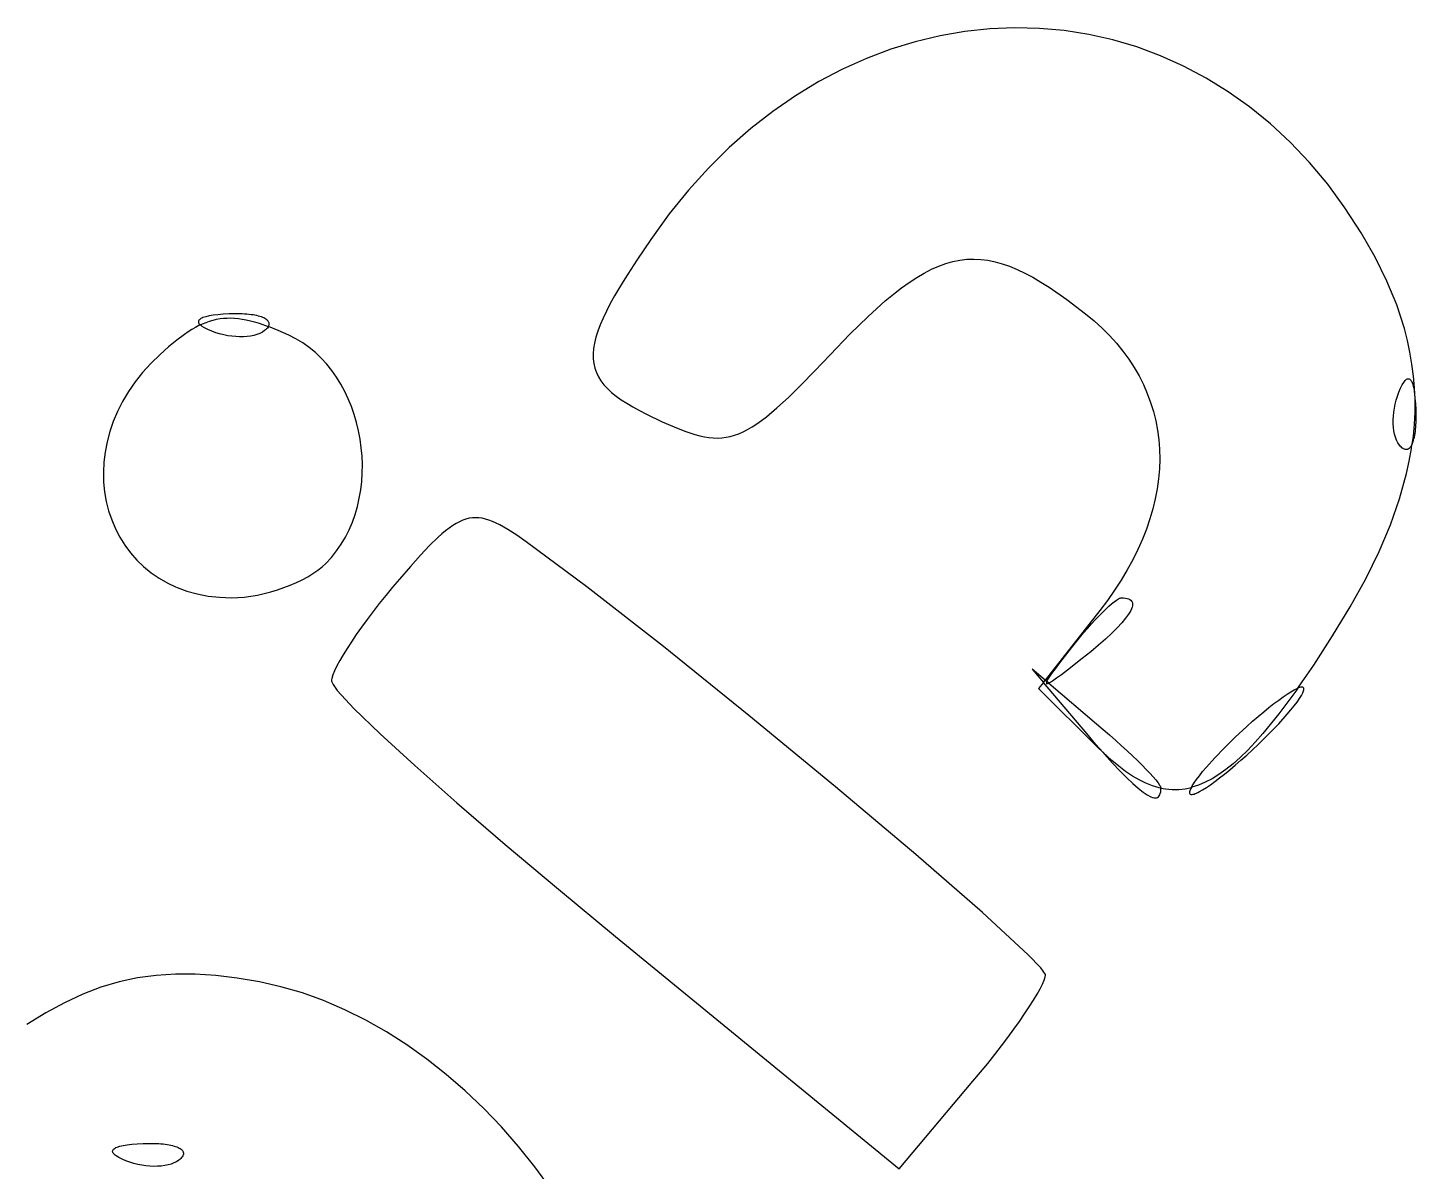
# Model space of a CAD drawing. Extents: x 70.3 to 133.4, y -81.7 to -32.
# Drawn here: x 75.2789 to 75.6643, y -68.0789 to -67.7616 of the extents above; entities that cross this region are included whole.
import ezdxf

# ---------------------------------------------------------------- set-up
doc = ezdxf.new("R2010")
doc.units = 0
doc.layers.add('BLACK', color=7, linetype='CONTINUOUS')

msp = doc.modelspace()

# ---------------------------------------------------------------- linework, layer by layer
at = {"layer": 'BLACK', "linetype": 'CONTINUOUS'}
for p, q in [((75.545906, -67.761882), (75.538993, -67.762623)), ((75.552817, -67.761592), (75.545906, -67.761882)), ((75.559709, -67.761754), (75.552817, -67.761592)), ((75.566565, -67.762367), (75.559709, -67.761754)), ((75.525233, -67.765459), (75.518421, -67.767554)), ((75.532097, -67.763816), (75.525233, -67.765459)), ((75.538993, -67.762623), (75.532097, -67.763816)), ((75.573368, -67.763432), (75.566565, -67.762367)), ((75.5801, -67.76495), (75.573368, -67.763432)), ((75.586743, -67.766919), (75.5801, -67.76495)), ((75.518421, -67.767554), (75.511676, -67.770099)), ((75.59328, -67.769341), (75.586743, -67.766919)), ((75.599695, -67.772215), (75.59328, -67.769341)), ((75.505018, -67.773095), (75.498462, -67.776541)), ((75.511676, -67.770099), (75.505018, -67.773095)), ((75.605969, -67.775542), (75.599695, -67.772215)), ((75.498462, -67.776541), (75.492026, -67.780437)), ((75.612085, -67.779322), (75.605969, -67.775542)), ((75.492026, -67.780437), (75.485728, -67.784784)), ((75.618026, -67.783555), (75.612085, -67.779322)), ((75.485728, -67.784784), (75.479585, -67.78958)), ((75.623774, -67.788241), (75.618026, -67.783555)), ((75.629312, -67.79338), (75.623774, -67.788241)), ((75.479585, -67.78958), (75.473614, -67.794826)), ((75.473614, -67.794826), (75.467833, -67.800522)), ((75.634622, -67.798973), (75.629312, -67.79338)), ((75.467833, -67.800522), (75.46226, -67.806667)), ((75.639688, -67.805019), (75.634622, -67.798973)), ((75.46226, -67.806667), (75.456911, -67.813262)), ((75.644492, -67.811519), (75.639688, -67.805019)), ((75.649016, -67.818473), (75.644492, -67.811519)), ((75.456911, -67.813262), (75.451804, -67.820305)), ((75.652861, -67.825203), (75.649016, -67.818473)), ((75.451804, -67.820305), (75.447937, -67.826048)), ((75.447937, -67.826048), (75.4446, -67.831248)), ((75.531737, -67.827726), (75.533707, -67.82701)), ((75.533707, -67.82701), (75.535658, -67.826457)), ((75.535658, -67.826457), (75.537599, -67.826066)), ((75.537599, -67.826066), (75.539536, -67.825835)), ((75.539536, -67.825835), (75.541474, -67.825764)), ((75.541474, -67.825764), (75.543421, -67.825852)), ((75.543421, -67.825852), (75.545384, -67.826097)), ((75.545384, -67.826097), (75.547368, -67.826499)), ((75.547368, -67.826499), (75.54938, -67.827056)), ((75.54938, -67.827056), (75.551427, -67.827768)), ((75.656134, -67.83186), (75.652861, -67.825203)), ((75.4446, -67.831248), (75.44313, -67.833658)), ((75.523554, -67.83224), (75.525659, -67.830862)), ((75.525659, -67.830862), (75.52772, -67.829651)), ((75.52772, -67.829651), (75.529744, -67.828606)), ((75.529744, -67.828606), (75.531737, -67.827726)), ((75.551427, -67.827768), (75.553516, -67.828633)), ((75.553516, -67.828633), (75.555652, -67.82965)), ((75.555652, -67.82965), (75.557692, -67.830739)), ((75.557692, -67.830739), (75.557843, -67.830819)), ((75.557843, -67.830819), (75.560095, -67.832138)), ((75.44313, -67.833658), (75.441795, -67.835947)), ((75.519188, -67.835501), (75.521399, -67.833786)), ((75.521399, -67.833786), (75.523554, -67.83224)), ((75.560095, -67.832138), (75.562414, -67.833606)), ((75.562414, -67.833606), (75.567281, -67.836986)), ((75.658834, -67.838468), (75.656134, -67.83186)), ((75.440592, -67.838123), (75.439524, -67.840189)), ((75.441795, -67.835947), (75.440592, -67.838123)), ((75.512147, -67.841672), (75.516913, -67.837386)), ((75.516913, -67.837386), (75.519188, -67.835501)), ((75.567281, -67.836986), (75.572497, -67.84095)), ((75.66096, -67.84505), (75.658834, -67.838468)), ((75.326319, -67.842916), (75.326277, -67.843088)), ((75.326407, -67.84275), (75.326319, -67.842916)), ((75.326541, -67.842591), (75.326407, -67.84275)), ((75.32672, -67.842437), (75.326541, -67.842591)), ((75.326945, -67.842291), (75.32672, -67.842437)), ((75.327215, -67.84215), (75.326945, -67.842291)), ((75.32753, -67.842017), (75.327215, -67.84215)), ((75.328295, -67.841771), (75.32753, -67.842017)), ((75.32924, -67.841554), (75.328295, -67.841771)), ((75.328392, -67.843358), (75.329361, -67.843009)), ((75.330361, -67.841367), (75.32924, -67.841554)), ((75.329361, -67.843009), (75.33033, -67.842718)), ((75.33033, -67.842718), (75.331302, -67.842485)), ((75.33166, -67.841212), (75.330361, -67.841367)), ((75.331302, -67.842485), (75.33228, -67.842309)), ((75.333133, -67.841089), (75.33166, -67.841212)), ((75.33228, -67.842309), (75.333268, -67.842189)), ((75.33478, -67.841), (75.333133, -67.841089)), ((75.333268, -67.842189), (75.334268, -67.842126)), ((75.334268, -67.842126), (75.335284, -67.842119)), ((75.335554, -67.840975), (75.33478, -67.841001)), ((75.33478, -67.841001), (75.33478, -67.841)), ((75.335284, -67.842119), (75.336319, -67.842166)), ((75.336305, -67.840962), (75.335554, -67.840975)), ((75.337034, -67.840961), (75.336305, -67.840962)), ((75.336319, -67.842166), (75.337376, -67.842269)), ((75.337739, -67.840973), (75.337034, -67.840961)), ((75.337376, -67.842269), (75.338458, -67.842426)), ((75.338419, -67.840996), (75.337739, -67.840973)), ((75.339075, -67.841032), (75.338419, -67.840996)), ((75.338458, -67.842426), (75.339569, -67.842637)), ((75.339705, -67.841078), (75.339075, -67.841032)), ((75.339569, -67.842637), (75.34071, -67.842901)), ((75.340309, -67.841136), (75.339705, -67.841078)), ((75.340886, -67.841205), (75.340309, -67.841136)), ((75.34071, -67.842901), (75.341887, -67.843219)), ((75.341436, -67.841284), (75.340886, -67.841205)), ((75.341957, -67.841373), (75.341436, -67.841284)), ((75.342449, -67.841473), (75.341957, -67.841373)), ((75.342912, -67.841583), (75.342449, -67.841473)), ((75.343344, -67.841702), (75.342912, -67.841583)), ((75.343746, -67.84183), (75.343344, -67.841702)), ((75.344116, -67.841967), (75.343746, -67.84183)), ((75.344454, -67.842113), (75.344116, -67.841967)), ((75.344759, -67.842268), (75.344454, -67.842113)), ((75.34503, -67.84243), (75.344759, -67.842268)), ((75.345267, -67.842601), (75.34503, -67.84243)), ((75.34547, -67.842779), (75.345267, -67.842601)), ((75.345636, -67.842965), (75.34547, -67.842779)), ((75.345766, -67.843158), (75.345636, -67.842965)), ((75.438591, -67.842151), (75.437792, -67.844015)), ((75.439524, -67.840189), (75.438591, -67.842151)), ((75.507049, -67.846651), (75.512147, -67.841672)), ((75.572497, -67.84095), (75.574855, -67.842895)), ((75.574855, -67.842895), (75.57707, -67.844906)), ((75.322405, -67.846699), (75.320268, -67.848299)), ((75.323439, -67.845992), (75.322405, -67.846699)), ((75.324455, -67.845345), (75.323439, -67.845992)), ((75.325454, -67.844759), (75.324455, -67.845345)), ((75.326442, -67.844232), (75.325454, -67.844759)), ((75.326277, -67.843088), (75.326281, -67.843266)), ((75.326281, -67.843266), (75.326332, -67.843449)), ((75.326332, -67.843449), (75.326429, -67.843638)), ((75.326429, -67.843638), (75.326572, -67.843832)), ((75.326798, -67.844062), (75.326442, -67.844232)), ((75.326572, -67.843832), (75.326763, -67.844031)), ((75.326763, -67.844031), (75.326798, -67.844062)), ((75.326798, -67.844062), (75.32742, -67.843766)), ((75.327, -67.844236), (75.326798, -67.844062)), ((75.327284, -67.844445), (75.327, -67.844236)), ((75.327994, -67.844878), (75.327284, -67.844445)), ((75.32742, -67.843766), (75.328392, -67.843358)), ((75.328894, -67.845329), (75.327994, -67.844878)), ((75.329985, -67.845796), (75.328894, -67.845329)), ((75.331071, -67.846196), (75.329985, -67.845796)), ((75.332175, -67.846536), (75.331071, -67.846196)), ((75.33329, -67.846816), (75.332175, -67.846536)), ((75.334408, -67.847037), (75.33329, -67.846816)), ((75.342514, -67.846703), (75.341655, -67.846946)), ((75.341887, -67.843219), (75.3431, -67.843588)), ((75.343306, -67.846404), (75.342514, -67.846703)), ((75.3431, -67.843588), (75.345654, -67.844483)), ((75.344022, -67.846048), (75.343306, -67.846404)), ((75.344656, -67.845637), (75.344022, -67.846048)), ((75.344939, -67.84541), (75.344656, -67.845637)), ((75.345199, -67.84517), (75.344939, -67.84541)), ((75.345424, -67.844925), (75.345199, -67.84517)), ((75.345608, -67.844685), (75.345424, -67.844925)), ((75.345715, -67.844508), (75.345608, -67.844685)), ((75.345654, -67.844483), (75.345715, -67.844508)), ((75.345715, -67.844508), (75.34575, -67.844449)), ((75.348395, -67.845582), (75.345715, -67.844508)), ((75.34575, -67.844449), (75.345851, -67.844219)), ((75.34586, -67.843357), (75.345766, -67.843158)), ((75.345851, -67.844219), (75.345912, -67.843995)), ((75.345893, -67.84346), (75.34586, -67.843357)), ((75.345916, -67.843564), (75.345893, -67.84346)), ((75.345912, -67.843995), (75.345928, -67.843885)), ((75.345929, -67.843669), (75.345916, -67.843564)), ((75.345928, -67.843885), (75.345933, -67.843776)), ((75.345933, -67.843776), (75.345929, -67.843669)), ((75.351349, -67.846882), (75.348395, -67.845582)), ((75.353344, -67.847888), (75.351349, -67.846882)), ((75.437128, -67.845786), (75.4366, -67.847469)), ((75.437792, -67.844015), (75.437128, -67.845786)), ((75.501567, -67.852331), (75.507049, -67.846651)), ((75.57707, -67.844906), (75.579142, -67.846981)), ((75.661807, -67.848338), (75.66096, -67.84505)), ((75.318018, -67.850148), (75.315631, -67.852251)), ((75.320268, -67.848299), (75.318018, -67.850148)), ((75.335521, -67.847198), (75.334408, -67.847037)), ((75.336621, -67.847301), (75.335521, -67.847198)), ((75.3377, -67.847346), (75.336621, -67.847301)), ((75.338751, -67.847332), (75.3377, -67.847346)), ((75.339766, -67.847261), (75.338751, -67.847332)), ((75.340736, -67.847132), (75.339766, -67.847261)), ((75.341655, -67.846946), (75.340736, -67.847132)), ((75.355245, -67.849038), (75.353344, -67.847888)), ((75.35705, -67.850326), (75.355245, -67.849038)), ((75.358757, -67.851742), (75.35705, -67.850326)), ((75.435951, -67.850593), (75.435831, -67.852044)), ((75.436207, -67.849069), (75.435951, -67.850593)), ((75.4366, -67.847469), (75.436207, -67.849069)), ((75.579142, -67.846981), (75.581071, -67.849116)), ((75.581071, -67.849116), (75.582856, -67.85131)), ((75.66251, -67.851629), (75.661807, -67.848338)), ((75.315631, -67.852251), (75.313083, -67.854709)), ((75.360366, -67.853278), (75.358757, -67.851742)), ((75.361875, -67.854926), (75.360366, -67.853278)), ((75.435831, -67.852044), (75.435848, -67.853429)), ((75.435848, -67.853429), (75.436001, -67.854753)), ((75.497323, -67.856793), (75.501567, -67.852331)), ((75.582856, -67.85131), (75.584498, -67.85356)), ((75.584498, -67.85356), (75.585997, -67.855863)), ((75.663068, -67.854924), (75.66251, -67.851629)), ((75.31077, -67.857251), (75.30869, -67.859865)), ((75.313083, -67.854709), (75.31077, -67.857251)), ((75.363282, -67.856678), (75.361875, -67.854926)), ((75.364587, -67.858526), (75.363282, -67.856678)), ((75.436001, -67.854753), (75.436293, -67.856021)), ((75.436293, -67.856021), (75.436722, -67.857239)), ((75.436722, -67.857239), (75.437289, -67.858411)), ((75.437289, -67.858411), (75.437994, -67.859544)), ((75.493486, -67.860723), (75.497323, -67.856793)), ((75.585997, -67.855863), (75.587352, -67.858216)), ((75.587352, -67.858216), (75.588563, -67.860618)), ((75.663482, -67.858227), (75.663068, -67.854924)), ((75.66375, -67.86154), (75.663482, -67.858227)), ((75.30869, -67.859865), (75.306839, -67.862542)), ((75.365788, -67.860461), (75.364587, -67.858526)), ((75.366883, -67.862476), (75.365788, -67.860461)), ((75.437994, -67.859544), (75.438839, -67.860642)), ((75.438839, -67.860642), (75.439822, -67.861711)), ((75.439822, -67.861711), (75.440945, -67.862756)), ((75.490007, -67.864141), (75.493486, -67.860723)), ((75.588563, -67.860618), (75.58963, -67.863066)), ((75.659425, -67.862698), (75.659893, -67.861607)), ((75.659893, -67.861607), (75.660343, -67.860707)), ((75.660343, -67.860707), (75.660776, -67.859997)), ((75.660776, -67.859997), (75.660986, -67.859713)), ((75.660986, -67.859713), (75.66119, -67.859476)), ((75.66119, -67.859476), (75.66139, -67.859285)), ((75.66139, -67.859285), (75.661584, -67.859142)), ((75.661584, -67.859142), (75.661773, -67.859045)), ((75.661773, -67.859045), (75.661956, -67.858994)), ((75.661956, -67.858994), (75.662134, -67.85899)), ((75.662134, -67.85899), (75.662305, -67.859032)), ((75.662305, -67.859032), (75.662471, -67.85912)), ((75.662471, -67.85912), (75.662631, -67.859254)), ((75.662631, -67.859254), (75.662784, -67.859433)), ((75.662784, -67.859433), (75.662931, -67.859658)), ((75.662931, -67.859658), (75.663071, -67.859928)), ((75.663071, -67.859928), (75.663205, -67.860243)), ((75.663205, -67.860243), (75.663451, -67.861008)), ((75.663451, -67.861008), (75.663668, -67.861953)), ((75.663668, -67.861953), (75.663794, -67.862711)), ((75.663794, -67.862711), (75.66375, -67.86154)), ((75.305214, -67.86527), (75.303812, -67.868039)), ((75.306839, -67.862542), (75.305214, -67.86527)), ((75.367872, -67.864561), (75.366883, -67.862476)), ((75.368753, -67.86671), (75.367872, -67.864561)), ((75.440945, -67.862756), (75.442208, -67.863783)), ((75.442208, -67.863783), (75.443611, -67.864797)), ((75.443611, -67.864797), (75.445154, -67.865802)), ((75.445154, -67.865802), (75.446838, -67.866806)), ((75.486837, -67.867066), (75.490007, -67.864141)), ((75.58963, -67.863066), (75.590552, -67.865556)), ((75.590552, -67.865556), (75.591331, -67.868088)), ((75.658186, -67.867121), (75.658406, -67.866004)), ((75.658406, -67.866004), (75.658686, -67.864889)), ((75.658686, -67.864889), (75.659026, -67.863784)), ((75.659026, -67.863784), (75.659426, -67.862698)), ((75.659426, -67.862698), (75.659425, -67.862698)), ((75.663794, -67.862711), (75.663874, -67.864867)), ((75.663854, -67.863075), (75.663794, -67.862711)), ((75.663874, -67.864867), (75.663852, -67.868211)), ((75.66401, -67.864373), (75.663854, -67.863075)), ((75.664132, -67.865846), (75.66401, -67.864373)), ((75.664221, -67.867494), (75.664132, -67.865846)), ((75.303812, -67.868039), (75.302629, -67.870838)), ((75.369524, -67.868913), (75.368753, -67.86671)), ((75.370185, -67.871162), (75.369524, -67.868913)), ((75.446838, -67.866806), (75.448663, -67.867812)), ((75.448663, -67.867812), (75.45063, -67.868826)), ((75.45063, -67.868826), (75.454989, -67.870901)), ((75.482555, -67.870574), (75.483927, -67.869519)), ((75.483927, -67.869519), (75.486837, -67.867066)), ((75.591331, -67.868088), (75.591965, -67.870657)), ((75.657877, -67.870413), (75.657921, -67.869334)), ((75.657921, -67.869334), (75.658024, -67.868234)), ((75.658024, -67.868234), (75.658186, -67.867121)), ((75.663852, -67.868211), (75.663685, -67.871573)), ((75.664247, -67.868267), (75.664221, -67.867494)), ((75.66426, -67.869018), (75.664247, -67.868267)), ((75.664249, -67.870452), (75.664261, -67.869747)), ((75.664261, -67.869747), (75.66426, -67.869018)), ((75.301664, -67.873657), (75.300912, -67.876485)), ((75.302629, -67.870838), (75.301664, -67.873657)), ((75.370734, -67.87345), (75.370185, -67.871162)), ((75.37117, -67.875767), (75.370734, -67.87345)), ((75.454989, -67.870901), (75.45829, -67.872354)), ((75.45829, -67.872354), (75.461309, -67.873551)), ((75.461309, -67.873551), (75.464095, -67.874471)), ((75.476264, -67.874235), (75.477466, -67.87371)), ((75.477466, -67.87371), (75.47869, -67.873084)), ((75.47869, -67.873084), (75.479942, -67.872354)), ((75.479942, -67.872354), (75.481228, -67.871518)), ((75.481228, -67.871518), (75.482555, -67.870574)), ((75.591965, -67.870657), (75.592455, -67.873262)), ((75.592455, -67.873262), (75.592801, -67.875899)), ((75.65789, -67.871464), (75.657877, -67.870413)), ((75.657962, -67.872479), (75.65789, -67.871464)), ((75.65809, -67.87345), (75.657962, -67.872479)), ((75.658276, -67.874368), (75.65809, -67.87345)), ((75.663685, -67.871573), (75.663372, -67.874958)), ((75.663938, -67.874149), (75.664017, -67.873599)), ((75.664017, -67.873599), (75.664086, -67.873022)), ((75.664086, -67.873022), (75.664144, -67.872418)), ((75.664144, -67.872418), (75.66419, -67.871788)), ((75.66419, -67.871788), (75.664226, -67.871132)), ((75.664226, -67.871132), (75.664249, -67.870452)), ((75.300912, -67.876485), (75.300371, -67.879312)), ((75.37149, -67.878107), (75.37117, -67.875767)), ((75.464095, -67.874471), (75.465417, -67.874821)), ((75.465417, -67.874821), (75.466699, -67.875095)), ((75.466699, -67.875095), (75.467947, -67.875289)), ((75.467947, -67.875289), (75.469168, -67.875403)), ((75.469168, -67.875403), (75.470368, -67.875432)), ((75.470368, -67.875432), (75.471553, -67.875375)), ((75.471553, -67.875375), (75.472728, -67.875229)), ((75.472728, -67.875229), (75.473902, -67.874993)), ((75.473902, -67.874993), (75.475078, -67.874662)), ((75.475078, -67.874662), (75.476264, -67.874235)), ((75.592801, -67.875899), (75.593002, -67.878568)), ((75.658519, -67.875227), (75.658276, -67.874368)), ((75.658819, -67.876019), (75.658519, -67.875227)), ((75.659174, -67.876736), (75.658819, -67.876019)), ((75.659585, -67.877369), (75.659174, -67.876736)), ((75.659812, -67.877652), (75.659585, -67.877369)), ((75.660052, -67.877912), (75.659812, -67.877652)), ((75.662955, -67.877472), (75.662792, -67.877743)), ((75.662913, -67.878368), (75.663063, -67.877259)), ((75.663063, -67.877259), (75.662955, -67.877472)), ((75.663372, -67.874958), (75.663063, -67.877259)), ((75.663063, -67.877259), (75.663109, -67.877167)), ((75.663109, -67.877167), (75.663255, -67.876829)), ((75.663255, -67.876829), (75.663392, -67.876459)), ((75.663392, -67.876459), (75.663521, -67.876058)), ((75.663521, -67.876058), (75.66364, -67.875625)), ((75.66364, -67.875625), (75.663749, -67.875162)), ((75.663749, -67.875162), (75.663849, -67.87467)), ((75.663849, -67.87467), (75.663938, -67.874149)), ((75.300371, -67.879312), (75.300037, -67.882127)), ((75.371695, -67.880459), (75.37149, -67.878107)), ((75.371783, -67.882818), (75.371695, -67.880459)), ((75.593057, -67.881263), (75.592968, -67.883985)), ((75.593002, -67.878568), (75.593057, -67.881263)), ((75.660297, -67.878138), (75.660052, -67.877912)), ((75.660537, -67.878321), (75.660297, -67.878138)), ((75.660773, -67.878463), (75.660537, -67.878321)), ((75.661003, -67.878564), (75.660773, -67.878463)), ((75.661227, -67.878625), (75.661003, -67.878564)), ((75.661337, -67.878641), (75.661227, -67.878625)), ((75.661446, -67.878647), (75.661337, -67.878641)), ((75.661553, -67.878643), (75.661446, -67.878647)), ((75.661658, -67.878629), (75.661553, -67.878643)), ((75.661762, -67.878606), (75.661658, -67.878629)), ((75.661865, -67.878573), (75.661762, -67.878606)), ((75.662064, -67.87848), (75.661865, -67.878573)), ((75.662257, -67.878349), (75.662064, -67.87848)), ((75.662443, -67.878183), (75.662257, -67.878349)), ((75.662308, -67.881806), (75.662913, -67.878368)), ((75.662621, -67.877981), (75.662443, -67.878183)), ((75.662792, -67.877743), (75.662621, -67.877981)), ((75.300037, -67.882127), (75.299907, -67.88492)), ((75.299907, -67.88492), (75.299979, -67.887679)), ((75.3716, -67.887517), (75.371751, -67.885173)), ((75.371751, -67.885173), (75.371783, -67.882818)), ((75.592968, -67.883985), (75.592734, -67.886729)), ((75.659615, -67.892315), (75.661557, -67.885275)), ((75.661557, -67.885275), (75.662308, -67.881806)), ((75.299979, -67.887679), (75.300249, -67.890395)), ((75.371328, -67.889842), (75.3716, -67.887517)), ((75.592734, -67.886729), (75.592355, -67.889493)), ((75.300249, -67.890395), (75.300713, -67.893056)), ((75.300713, -67.893056), (75.30137, -67.895653)), ((75.370413, -67.894401), (75.370933, -67.89214)), ((75.370933, -67.89214), (75.371328, -67.889842)), ((75.591831, -67.892275), (75.591161, -67.895072)), ((75.592355, -67.889493), (75.591831, -67.892275)), ((75.657085, -67.899514), (75.659615, -67.892315)), ((75.30137, -67.895653), (75.302215, -67.898174)), ((75.368998, -67.898785), (75.369769, -67.896619)), ((75.369769, -67.896619), (75.370413, -67.894401)), ((75.591161, -67.895072), (75.590345, -67.897881)), ((75.302215, -67.898174), (75.303247, -67.900609)), ((75.303247, -67.900609), (75.30446, -67.902948)), ((75.368099, -67.90089), (75.368998, -67.898785)), ((75.395871, -67.900402), (75.394866, -67.90118)), ((75.396845, -67.89972), (75.395871, -67.900402)), ((75.397794, -67.899134), (75.396845, -67.89972)), ((75.398721, -67.898641), (75.397794, -67.899134)), ((75.399632, -67.898242), (75.398721, -67.898641)), ((75.400531, -67.897933), (75.399632, -67.898242)), ((75.401424, -67.897714), (75.400531, -67.897933)), ((75.402315, -67.897583), (75.401424, -67.897714)), ((75.403209, -67.897539), (75.402315, -67.897583)), ((75.404111, -67.897581), (75.403209, -67.897539)), ((75.405025, -67.897706), (75.404111, -67.897581)), ((75.405956, -67.897915), (75.405025, -67.897706)), ((75.40691, -67.898204), (75.405956, -67.897915)), ((75.40789, -67.898573), (75.40691, -67.898204)), ((75.408902, -67.899021), (75.40789, -67.898573)), ((75.409951, -67.899545), (75.408902, -67.899021)), ((75.412177, -67.90082), (75.409951, -67.899545)), ((75.414606, -67.902385), (75.412177, -67.90082)), ((75.589384, -67.900701), (75.588277, -67.903528)), ((75.590345, -67.897881), (75.589384, -67.900701)), ((75.653966, -67.906893), (75.657085, -67.899514)), ((75.30446, -67.902948), (75.305853, -67.905179)), ((75.365911, -67.904887), (75.36707, -67.902927)), ((75.36707, -67.902927), (75.368099, -67.90089)), ((75.392745, -67.903032), (75.390443, -67.905289)), ((75.393825, -67.902056), (75.392745, -67.903032)), ((75.394866, -67.90118), (75.393825, -67.902056)), ((75.417278, -67.90423), (75.414606, -67.902385)), ((75.434079, -67.916689), (75.417278, -67.90423)), ((75.588277, -67.903528), (75.587024, -67.90636)), ((75.305853, -67.905179), (75.307423, -67.907293)), ((75.307423, -67.907293), (75.309166, -67.909278)), ((75.361636, -67.910224), (75.363195, -67.908544)), ((75.363195, -67.908544), (75.36462, -67.906762)), ((75.36462, -67.906762), (75.365911, -67.904887)), ((75.387923, -67.90796), (75.385146, -67.911059)), ((75.390443, -67.905289), (75.387923, -67.90796)), ((75.587024, -67.90636), (75.585626, -67.909194)), ((75.650256, -67.914475), (75.653966, -67.906893)), ((75.309166, -67.909278), (75.311079, -67.911125)), ((75.311079, -67.911125), (75.313159, -67.912822)), ((75.358058, -67.913048), (75.359382, -67.912137)), ((75.359382, -67.912137), (75.360579, -67.911194)), ((75.360579, -67.911194), (75.361635, -67.910223)), ((75.361635, -67.910223), (75.361636, -67.910224)), ((75.385146, -67.911059), (75.382073, -67.914595)), ((75.584081, -67.912028), (75.582389, -67.91486)), ((75.585626, -67.909194), (75.584081, -67.912028)), ((75.313159, -67.912822), (75.315403, -67.914359)), ((75.315403, -67.914359), (75.317808, -67.915725)), ((75.317808, -67.915725), (75.319912, -67.916699)), ((75.351767, -67.916273), (75.353463, -67.915539)), ((75.353463, -67.915539), (75.355085, -67.914754)), ((75.355085, -67.914754), (75.356622, -67.913922)), ((75.356622, -67.913922), (75.358058, -67.913048)), ((75.382073, -67.914595), (75.380153, -67.91686)), ((75.582389, -67.91486), (75.580552, -67.917686)), ((75.645954, -67.922284), (75.650256, -67.914475)), ((75.319912, -67.916699), (75.320371, -67.916911)), ((75.320371, -67.916911), (75.323088, -67.917904)), ((75.323088, -67.917904), (75.325957, -67.918695)), ((75.325957, -67.918695), (75.328974, -67.919273)), ((75.328974, -67.919273), (75.332137, -67.919628)), ((75.332137, -67.919628), (75.335442, -67.919749)), ((75.335442, -67.919749), (75.337189, -67.919699)), ((75.337189, -67.919699), (75.338985, -67.919554)), ((75.338985, -67.919554), (75.340814, -67.919319)), ((75.340814, -67.919319), (75.342665, -67.918997)), ((75.342665, -67.918997), (75.344524, -67.918595)), ((75.344524, -67.918595), (75.346377, -67.918116)), ((75.346377, -67.918116), (75.348211, -67.917566)), ((75.348211, -67.917566), (75.350012, -67.916951)), ((75.350012, -67.916951), (75.351767, -67.916273)), ((75.378287, -67.919127), (75.376484, -67.921381)), ((75.380153, -67.91686), (75.378287, -67.919127)), ((75.455355, -67.93332), (75.434079, -67.916689)), ((75.580552, -67.917686), (75.578568, -67.920504)), ((75.581096, -67.920376), (75.581652, -67.920032)), ((75.581652, -67.920032), (75.581895, -67.919909)), ((75.581895, -67.919909), (75.582114, -67.919821)), ((75.582114, -67.919821), (75.582308, -67.919767)), ((75.582308, -67.919767), (75.582476, -67.919749)), ((75.582476, -67.919749), (75.583057, -67.919768)), ((75.583057, -67.919768), (75.583576, -67.919824)), ((75.583576, -67.919824), (75.584032, -67.919918)), ((75.584032, -67.919918), (75.584426, -67.920049)), ((75.584426, -67.920049), (75.584759, -67.920216)), ((75.374754, -67.923607), (75.373107, -67.92579)), ((75.376484, -67.921381), (75.374754, -67.923607)), ((75.576437, -67.923312), (75.561257, -67.94261)), ((75.576191, -67.924817), (75.57716, -67.923829)), ((75.578568, -67.920504), (75.576437, -67.923312)), ((75.57716, -67.923829), (75.578077, -67.922931)), ((75.578077, -67.922931), (75.578937, -67.922129)), ((75.578937, -67.922129), (75.579731, -67.921432)), ((75.579731, -67.921432), (75.580453, -67.920845)), ((75.580453, -67.920845), (75.581096, -67.920376)), ((75.584762, -67.923771), (75.584437, -67.924304)), ((75.584759, -67.920216), (75.58503, -67.920419)), ((75.585029, -67.923268), (75.584762, -67.923771)), ((75.585237, -67.922797), (75.585029, -67.923268)), ((75.58503, -67.920419), (75.58524, -67.920656)), ((75.585386, -67.922358), (75.585237, -67.922797)), ((75.58524, -67.920656), (75.585389, -67.920929)), ((75.585477, -67.921951), (75.585386, -67.922358)), ((75.585389, -67.920929), (75.585478, -67.921236)), ((75.585507, -67.921577), (75.585477, -67.921951)), ((75.585478, -67.921236), (75.585507, -67.921577)), ((75.641057, -67.930342), (75.645954, -67.922284)), ((75.373107, -67.92579), (75.371553, -67.927918)), ((75.573052, -67.928246), (75.57413, -67.927032)), ((75.57413, -67.927032), (75.575179, -67.925887)), ((75.575179, -67.925887), (75.576191, -67.924817)), ((75.582562, -67.926736), (75.581284, -67.928124)), ((75.583614, -67.925461), (75.582562, -67.926736)), ((75.584437, -67.924304), (75.583614, -67.925461)), ((75.370101, -67.929974), (75.36876, -67.931944)), ((75.371553, -67.927918), (75.370101, -67.929974)), ((75.569711, -67.932224), (75.570835, -67.930849)), ((75.570835, -67.930849), (75.571951, -67.929521)), ((75.571951, -67.929521), (75.573052, -67.928246)), ((75.578057, -67.931227), (75.576115, -67.932933)), ((75.579781, -67.929623), (75.578057, -67.931227)), ((75.581284, -67.928124), (75.579781, -67.929623)), ((75.635803, -67.938431), (75.641058, -67.930342)), ((75.641058, -67.930342), (75.641057, -67.930342)), ((75.367541, -67.933814), (75.366454, -67.93557)), ((75.36876, -67.931944), (75.367541, -67.933814)), ((75.479042, -67.952401), (75.455355, -67.93332)), ((75.565363, -67.937788), (75.568585, -67.933639)), ((75.568585, -67.933639), (75.569711, -67.932224)), ((75.573955, -67.934738), (75.571582, -67.936636)), ((75.576115, -67.932933), (75.573955, -67.934738)), ((75.36471, -67.938678), (75.364074, -67.940003)), ((75.365507, -67.937196), (75.36471, -67.938678)), ((75.366454, -67.93557), (75.365507, -67.937196)), ((75.564117, -67.939437), (75.565363, -67.937788)), ((75.571582, -67.936636), (75.567434, -67.939858)), ((75.632596, -67.943092), (75.635803, -67.938431)), ((75.363248, -67.942527), (75.363223, -67.942882)), ((75.363223, -67.942882), (75.363632, -67.943866)), ((75.363321, -67.942119), (75.363248, -67.942527)), ((75.363608, -67.941155), (75.363321, -67.942119)), ((75.364074, -67.940003), (75.363608, -67.941155)), ((75.561257, -67.94261), (75.557692, -67.939592)), ((75.557692, -67.939592), (75.560771, -67.943229)), ((75.560771, -67.943229), (75.559463, -67.944891)), ((75.560771, -67.943229), (75.561257, -67.94261)), ((75.572812, -67.957452), (75.560771, -67.943229)), ((75.561257, -67.94261), (75.561733, -67.943014)), ((75.561724, -67.943033), (75.561638, -67.943275)), ((75.561733, -67.943014), (75.561724, -67.943033)), ((75.561733, -67.943014), (75.561875, -67.942723)), ((75.562262, -67.943461), (75.561733, -67.943014)), ((75.561875, -67.942723), (75.56237, -67.941902)), ((75.56237, -67.941902), (75.563118, -67.940807)), ((75.56332, -67.942852), (75.562498, -67.943346)), ((75.563118, -67.940807), (75.564117, -67.939437)), ((75.564414, -67.942103), (75.56332, -67.942852)), ((75.565785, -67.941105), (75.564414, -67.942103)), ((75.567434, -67.939858), (75.565785, -67.941105)), ((75.631402, -67.944827), (75.632596, -67.943092)), ((75.363632, -67.943866), (75.364831, -67.945479)), ((75.364831, -67.945479), (75.36944, -67.950445)), ((75.559463, -67.944891), (75.575776, -67.961205)), ((75.561638, -67.943275), (75.561616, -67.943451)), ((75.561616, -67.943451), (75.56166, -67.943561)), ((75.56166, -67.943561), (75.56177, -67.943605)), ((75.56177, -67.943605), (75.561946, -67.943584)), ((75.561946, -67.943584), (75.562189, -67.943497)), ((75.562189, -67.943497), (75.562262, -67.943461)), ((75.562498, -67.943346), (75.562262, -67.943461)), ((75.562262, -67.943461), (75.575551, -67.954713)), ((75.630849, -67.94563), (75.626165, -67.951954)), ((75.627306, -67.947252), (75.628435, -67.946487)), ((75.628435, -67.946487), (75.629461, -67.94584)), ((75.629461, -67.94584), (75.630377, -67.945317)), ((75.630377, -67.945317), (75.630791, -67.945103)), ((75.630791, -67.945103), (75.631175, -67.944922)), ((75.631402, -67.944827), (75.630849, -67.94563)), ((75.631175, -67.944922), (75.631402, -67.944827)), ((75.631526, -67.944775), (75.631402, -67.944827)), ((75.631845, -67.944662), (75.631526, -67.944775)), ((75.632131, -67.944584), (75.631845, -67.944662)), ((75.631845, -67.947744), (75.632381, -67.946895)), ((75.632381, -67.944541), (75.632131, -67.944584)), ((75.632596, -67.944535), (75.632381, -67.944541)), ((75.632381, -67.946895), (75.632774, -67.94616)), ((75.632774, -67.944565), (75.632596, -67.944535)), ((75.632914, -67.944633), (75.632774, -67.944565)), ((75.632774, -67.94616), (75.633016, -67.945548)), ((75.633016, -67.94474), (75.632914, -67.944633)), ((75.633077, -67.944885), (75.633016, -67.94474)), ((75.633016, -67.945548), (75.633077, -67.945292)), ((75.633098, -67.945069), (75.633077, -67.944885)), ((75.633077, -67.945292), (75.633098, -67.945069)), ((75.36944, -67.950445), (75.376726, -67.957491)), ((75.62193, -67.951387), (75.623387, -67.950202)), ((75.623387, -67.950202), (75.624774, -67.949115)), ((75.624774, -67.949115), (75.626083, -67.948129)), ((75.626083, -67.948129), (75.627306, -67.947252)), ((75.628435, -67.952093), (75.629461, -67.950882)), ((75.629461, -67.950882), (75.630377, -67.949747)), ((75.630377, -67.949747), (75.631175, -67.948698)), ((75.631175, -67.948698), (75.631845, -67.947744)), ((75.503073, -67.972211), (75.479042, -67.952401)), ((75.575551, -67.954713), (75.57737, -67.956268)), ((75.617223, -67.955467), (75.61884, -67.954025)), ((75.61884, -67.954025), (75.620412, -67.952662)), ((75.620412, -67.952662), (75.62193, -67.951387)), ((75.626165, -67.951954), (75.621719, -67.957419)), ((75.623387, -67.957514), (75.626083, -67.954707)), ((75.626083, -67.954707), (75.628435, -67.952093)), ((75.376726, -67.957491), (75.386367, -67.966325)), ((75.575385, -67.960457), (75.572812, -67.957452)), ((75.57737, -67.956268), (75.579139, -67.957806)), ((75.579139, -67.957806), (75.580847, -67.95932)), ((75.611059, -67.961359), (75.614034, -67.958434)), ((75.614034, -67.958434), (75.617223, -67.955467)), ((75.621719, -67.957419), (75.619576, -67.959833)), ((75.620412, -67.960438), (75.623387, -67.957514)), ((75.577258, -67.962589), (75.575385, -67.960457)), ((75.575776, -67.961205), (75.577258, -67.962589)), ((75.580847, -67.95932), (75.582486, -67.9608)), ((75.582486, -67.9608), (75.584046, -67.962237)), ((75.584046, -67.962237), (75.585519, -67.963621)), ((75.608363, -67.964166), (75.611059, -67.961359)), ((75.617481, -67.962038), (75.61543, -67.964035)), ((75.617223, -67.963405), (75.620412, -67.960438)), ((75.619576, -67.959833), (75.617481, -67.962038)), ((75.386367, -67.966325), (75.398039, -67.976657)), ((75.577258, -67.962589), (75.577777, -67.963181)), ((75.579759, -67.964926), (75.577258, -67.962589)), ((75.577777, -67.963181), (75.57999, -67.965624)), ((75.5817, -67.96653), (75.579759, -67.964926)), ((75.57999, -67.965624), (75.582026, -67.967788)), ((75.585519, -67.963621), (75.586894, -67.964944)), ((75.586894, -67.964944), (75.588164, -67.966196)), ((75.588164, -67.966196), (75.589319, -67.967369)), ((75.606011, -67.96678), (75.608363, -67.964166)), ((75.61342, -67.965826), (75.611446, -67.967413)), ((75.612516, -67.967486), (75.614034, -67.96621)), ((75.61543, -67.964035), (75.61342, -67.965826)), ((75.614034, -67.96621), (75.615606, -67.964848)), ((75.615606, -67.964848), (75.617223, -67.963405)), ((75.583612, -67.967962), (75.5817, -67.96653)), ((75.582026, -67.967788), (75.583886, -67.969675)), ((75.585499, -67.969218), (75.583612, -67.967962)), ((75.583886, -67.969675), (75.585574, -67.971287)), ((75.587365, -67.970297), (75.585499, -67.969218)), ((75.589319, -67.967369), (75.59035, -67.968452)), ((75.59035, -67.968452), (75.591247, -67.969438)), ((75.591247, -67.969438), (75.592001, -67.970316)), ((75.602601, -67.971128), (75.603271, -67.970175)), ((75.603271, -67.970175), (75.604069, -67.969126)), ((75.604069, -67.969126), (75.604985, -67.967991)), ((75.604985, -67.967991), (75.606011, -67.96678)), ((75.607593, -67.969982), (75.605706, -67.970967)), ((75.609505, -67.968798), (75.607593, -67.969982)), ((75.608363, -67.970743), (75.609672, -67.969758)), ((75.611446, -67.967413), (75.609505, -67.968798)), ((75.609672, -67.969758), (75.611059, -67.96867)), ((75.611059, -67.96867), (75.612516, -67.967486)), ((75.525384, -67.991028), (75.503073, -67.972211)), ((75.585574, -67.971287), (75.587092, -67.972624)), ((75.587092, -67.972624), (75.58844, -67.973688)), ((75.589213, -67.971198), (75.587365, -67.970297)), ((75.58844, -67.973688), (75.589622, -67.974481)), ((75.591048, -67.971919), (75.589213, -67.971198)), ((75.592874, -67.972457), (75.591048, -67.971919)), ((75.592001, -67.970316), (75.592604, -67.971078)), ((75.592604, -67.971078), (75.593046, -67.971714)), ((75.593409, -67.972561), (75.592874, -67.972457)), ((75.593046, -67.971714), (75.593204, -67.971982)), ((75.593204, -67.971982), (75.593318, -67.972215)), ((75.593241, -67.974067), (75.593335, -67.973634)), ((75.593318, -67.972215), (75.593387, -67.972412)), ((75.593335, -67.973634), (75.59341, -67.972572)), ((75.593387, -67.972412), (75.593409, -67.972561)), ((75.59341, -67.972572), (75.593409, -67.972561)), ((75.593409, -67.972561), (75.594693, -67.972811)), ((75.594693, -67.972811), (75.596511, -67.972979)), ((75.596511, -67.972979), (75.598331, -67.972959)), ((75.598331, -67.972959), (75.600156, -67.97275)), ((75.600156, -67.97275), (75.601849, -67.972381)), ((75.601369, -67.973581), (75.601348, -67.973803)), ((75.601348, -67.973803), (75.601369, -67.973988)), ((75.60143, -67.973324), (75.601369, -67.973581)), ((75.601369, -67.973988), (75.60143, -67.974133)), ((75.601672, -67.972713), (75.60143, -67.973324)), ((75.601849, -67.972381), (75.601672, -67.972713)), ((75.601849, -67.972381), (75.602065, -67.971978)), ((75.601991, -67.97235), (75.601849, -67.972381)), ((75.60384, -67.971756), (75.601991, -67.97235)), ((75.602065, -67.971978), (75.602601, -67.971128)), ((75.60292, -67.974097), (75.603271, -67.97395)), ((75.603271, -67.97395), (75.603655, -67.973769)), ((75.603655, -67.973769), (75.604069, -67.973556)), ((75.605706, -67.970967), (75.60384, -67.971756)), ((75.604069, -67.973556), (75.604985, -67.973032)), ((75.604985, -67.973032), (75.606011, -67.972386)), ((75.606011, -67.972386), (75.60714, -67.971621)), ((75.60714, -67.971621), (75.608363, -67.970743)), ((75.398039, -67.976657), (75.411419, -67.988197)), ((75.589622, -67.974481), (75.59064, -67.975005)), ((75.59064, -67.975005), (75.591088, -67.975166)), ((75.591088, -67.975166), (75.591495, -67.975261)), ((75.591495, -67.975261), (75.591863, -67.975288)), ((75.591863, -67.975288), (75.59219, -67.97525)), ((75.59219, -67.97525), (75.592478, -67.975145)), ((75.592478, -67.975145), (75.592727, -67.974974)), ((75.592727, -67.974974), (75.592937, -67.974737)), ((75.592937, -67.974737), (75.593108, -67.974435)), ((75.593108, -67.974435), (75.593241, -67.974067)), ((75.60143, -67.974133), (75.601532, -67.974239)), ((75.601532, -67.974239), (75.601672, -67.974307)), ((75.601672, -67.974307), (75.60185, -67.974338)), ((75.60185, -67.974338), (75.602065, -67.974331)), ((75.602065, -67.974331), (75.602315, -67.974289)), ((75.602315, -67.974289), (75.602601, -67.97421)), ((75.602601, -67.97421), (75.60292, -67.974097)), ((75.411419, -67.988197), (75.426183, -68.000654)), ((75.543909, -68.007132), (75.525384, -67.991028)), ((75.426183, -68.000654), (75.44201, -68.013738)), ((75.556583, -68.0188), (75.543909, -68.007132)), ((75.44201, -68.013738), (75.520797, -68.07822)), ((75.56008, -68.022433), (75.556583, -68.0188)), ((75.561341, -68.024311), (75.56008, -68.022433)), ((75.299222, -68.027848), (75.294172, -68.029769)), ((75.304283, -68.026344), (75.299222, -68.027848)), ((75.309392, -68.025243), (75.304283, -68.026344)), ((75.314588, -68.024531), (75.309392, -68.025243)), ((75.319912, -68.024197), (75.314588, -68.024531)), ((75.325403, -68.024226), (75.319912, -68.024197)), ((75.331098, -68.024605), (75.325403, -68.024226)), ((75.337039, -68.025321), (75.331098, -68.024605)), ((75.343264, -68.02636), (75.337039, -68.025321)), ((75.349193, -68.027683), (75.343264, -68.02636)), ((75.355121, -68.029418), (75.349193, -68.027683)), ((75.559853, -68.028302), (75.560513, -68.026993)), ((75.560513, -68.026993), (75.560988, -68.025881)), ((75.560988, -68.025881), (75.561267, -68.024982)), ((75.561267, -68.024982), (75.561331, -68.024617)), ((75.561331, -68.024617), (75.561341, -68.024311)), ((75.294172, -68.029769), (75.289092, -68.03212)), ((75.361028, -68.031552), (75.355121, -68.029418)), ((75.366898, -68.034073), (75.361028, -68.031552)), ((75.556864, -68.033268), (75.558018, -68.031456)), ((75.558018, -68.031456), (75.559018, -68.029795)), ((75.559018, -68.029795), (75.559853, -68.028302)), ((75.283942, -68.034913), (75.278685, -68.038164)), ((75.289092, -68.03212), (75.283942, -68.034913)), ((75.372713, -68.036967), (75.366898, -68.034073)), ((75.554133, -68.037291), (75.555565, -68.035218)), ((75.555565, -68.035218), (75.556864, -68.033268)), ((75.378455, -68.040222), (75.372713, -68.036967)), ((75.550909, -68.04174), (75.552577, -68.03947)), ((75.552577, -68.03947), (75.554133, -68.037291)), ((75.384108, -68.043824), (75.378455, -68.040222)), ((75.549137, -68.044087), (75.550909, -68.04174)), ((75.389653, -68.04776), (75.384108, -68.043824)), ((75.545327, -68.04895), (75.547273, -68.046496)), ((75.547273, -68.046496), (75.549137, -68.044087)), ((75.395072, -68.052016), (75.389653, -68.04776)), ((75.543309, -68.051436), (75.545327, -68.04895)), ((75.400349, -68.056581), (75.395072, -68.052016)), ((75.520797, -68.07822), (75.541229, -68.053937)), ((75.541229, -68.053937), (75.543309, -68.051436)), ((75.405466, -68.061441), (75.400349, -68.056581)), ((75.410405, -68.066582), (75.405466, -68.061441)), ((75.415149, -68.071992), (75.410405, -68.066582)), ((75.302465, -68.073275), (75.302507, -68.073103)), ((75.302469, -68.073453), (75.302465, -68.073275)), ((75.302519, -68.073636), (75.302469, -68.073453)), ((75.302507, -68.073103), (75.302594, -68.072938)), ((75.302616, -68.073825), (75.302519, -68.073636)), ((75.302594, -68.072938), (75.302728, -68.072778)), ((75.30276, -68.074019), (75.302616, -68.073825)), ((75.302728, -68.072778), (75.302907, -68.072625)), ((75.30295, -68.074218), (75.30276, -68.074019)), ((75.302907, -68.072625), (75.303132, -68.072478)), ((75.303187, -68.074423), (75.30295, -68.074218)), ((75.303132, -68.072478), (75.303402, -68.072337)), ((75.303402, -68.072337), (75.303717, -68.072204)), ((75.303717, -68.072204), (75.304483, -68.071958)), ((75.304483, -68.071958), (75.305427, -68.071741)), ((75.305427, -68.071741), (75.306549, -68.071554)), ((75.306549, -68.071554), (75.307847, -68.071399)), ((75.307847, -68.071399), (75.309321, -68.071276)), ((75.309321, -68.071276), (75.310968, -68.071187)), ((75.310968, -68.071188), (75.311741, -68.071162)), ((75.310968, -68.071187), (75.310968, -68.071188)), ((75.311741, -68.071162), (75.312493, -68.071149)), ((75.312493, -68.071149), (75.313221, -68.071148)), ((75.313221, -68.071148), (75.313926, -68.07116)), ((75.313926, -68.07116), (75.314607, -68.071183)), ((75.314607, -68.071183), (75.315263, -68.071219)), ((75.315263, -68.071219), (75.315893, -68.071265)), ((75.315893, -68.071265), (75.316497, -68.071323)), ((75.316497, -68.071323), (75.317074, -68.071392)), ((75.317074, -68.071392), (75.317623, -68.071471)), ((75.317623, -68.071471), (75.318144, -68.07156)), ((75.318144, -68.07156), (75.318637, -68.07166)), ((75.318637, -68.07166), (75.3191, -68.07177)), ((75.3191, -68.07177), (75.319532, -68.071889)), ((75.319532, -68.071889), (75.319934, -68.072017)), ((75.319934, -68.072017), (75.320304, -68.072154)), ((75.320304, -68.072154), (75.320642, -68.0723)), ((75.320642, -68.0723), (75.320947, -68.072455)), ((75.320947, -68.072455), (75.321218, -68.072617)), ((75.321218, -68.072617), (75.321455, -68.072788)), ((75.321455, -68.072788), (75.321657, -68.072966)), ((75.321657, -68.072966), (75.321824, -68.073152)), ((75.321824, -68.073152), (75.321954, -68.073345)), ((75.321954, -68.073345), (75.322048, -68.073544)), ((75.3221, -68.074182), (75.322039, -68.074406)), ((75.322048, -68.073544), (75.32208, -68.073647)), ((75.32208, -68.073647), (75.322103, -68.073751)), ((75.322115, -68.074072), (75.3221, -68.074182)), ((75.322103, -68.073751), (75.322117, -68.073856)), ((75.322121, -68.073963), (75.322115, -68.074072)), ((75.322117, -68.073856), (75.322121, -68.073963)), ((75.41968, -68.077657), (75.415149, -68.071992)), ((75.303471, -68.074632), (75.303187, -68.074423)), ((75.304181, -68.075065), (75.303471, -68.074632)), ((75.305081, -68.075516), (75.304181, -68.075065)), ((75.306172, -68.075983), (75.305081, -68.075516)), ((75.307259, -68.076383), (75.306172, -68.075983)), ((75.308363, -68.076723), (75.307259, -68.076383)), ((75.309478, -68.077003), (75.308363, -68.076723)), ((75.310596, -68.077224), (75.309478, -68.077003)), ((75.311709, -68.077385), (75.310596, -68.077224)), ((75.312809, -68.077488), (75.311709, -68.077385)), ((75.313888, -68.077533), (75.312809, -68.077488)), ((75.314939, -68.077519), (75.313888, -68.077533)), ((75.315953, -68.077448), (75.314939, -68.077519)), ((75.316924, -68.077319), (75.315953, -68.077448)), ((75.317843, -68.077133), (75.316924, -68.077319)), ((75.318702, -68.07689), (75.317843, -68.077133)), ((75.319494, -68.07659), (75.318702, -68.07689)), ((75.32021, -68.076235), (75.319494, -68.07659)), ((75.320844, -68.075824), (75.32021, -68.076235)), ((75.321127, -68.075597), (75.320844, -68.075824)), ((75.321386, -68.075357), (75.321127, -68.075597)), ((75.321612, -68.075112), (75.321386, -68.075357)), ((75.321796, -68.074871), (75.321612, -68.075112)), ((75.321938, -68.074636), (75.321796, -68.074871)), ((75.322039, -68.074406), (75.321938, -68.074636)), ((75.423981, -68.083565), (75.41968, -68.077657))]:
    msp.add_line(p, q, dxfattribs=at)

doc.saveas('drawing.dxf')
